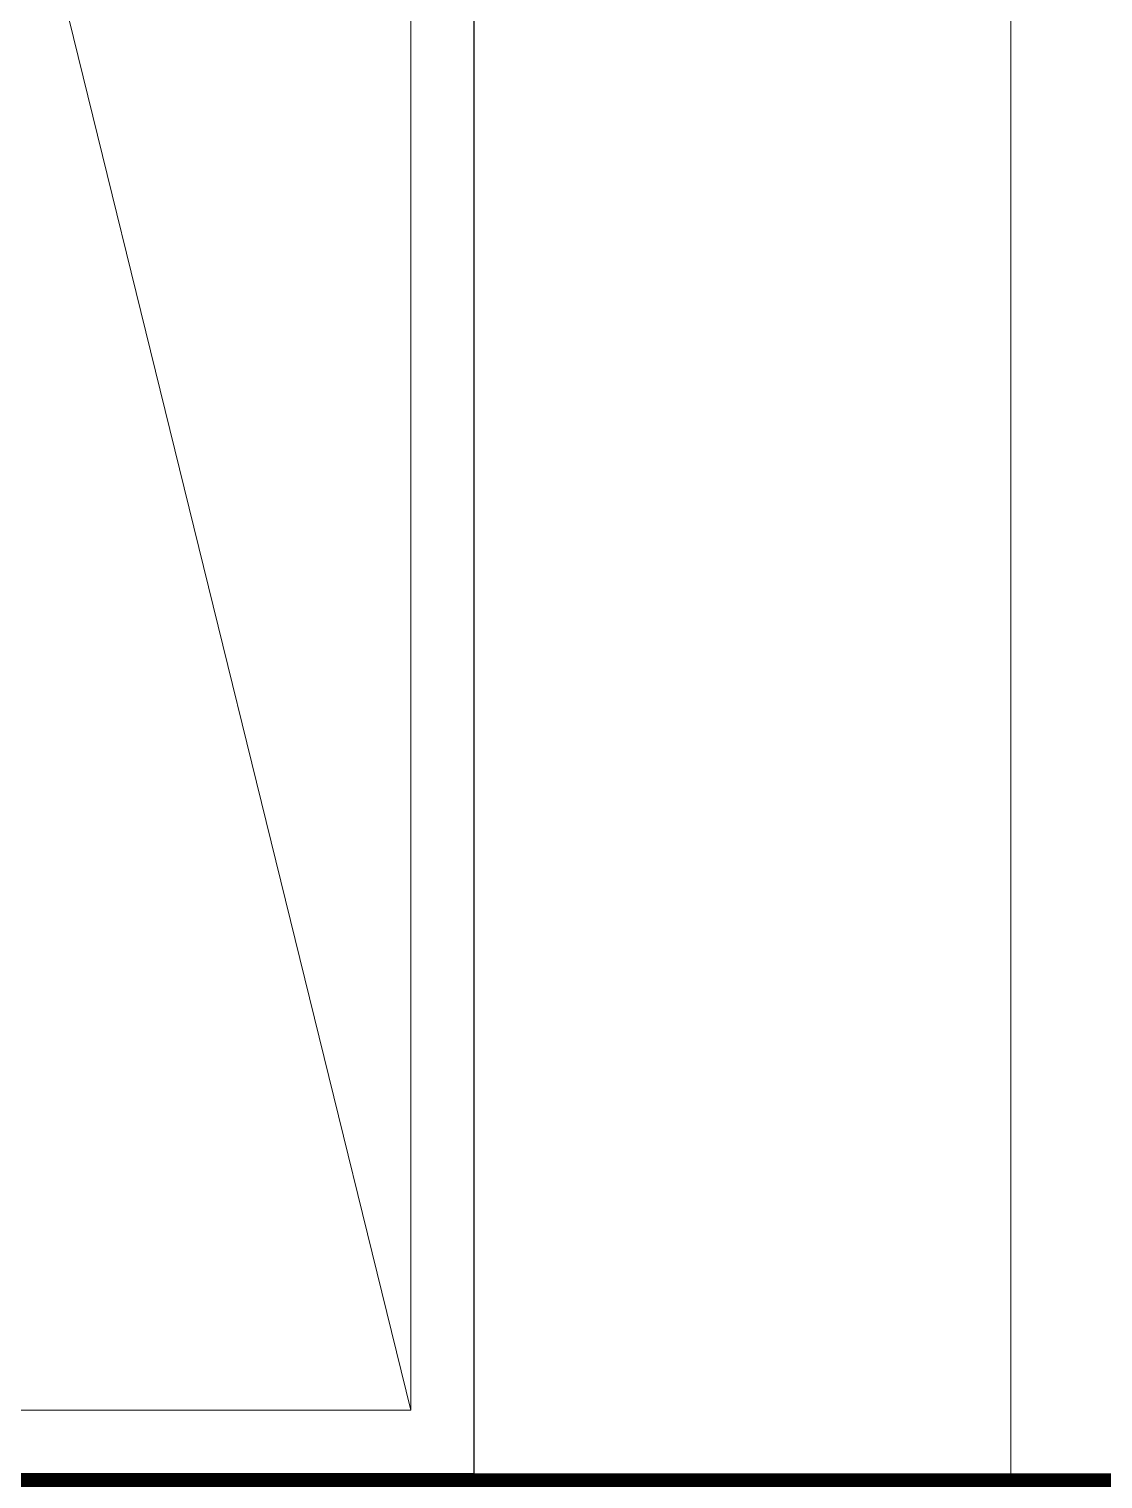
# Model space of a CAD drawing. Header units: millimetres. Extents: x 3546612 to 5615882, y 547008 to 3162891.
# Drawn here: x 5431021 to 5432721, y 2417009 to 2419305 of the extents above; entities that cross this region are included whole.
import ezdxf

# ---------------------------------------------------------------- set-up
doc = ezdxf.new("R2010")
doc.units = ezdxf.units.MM
doc.layers.add('HEB-Angle joint', color=1, linetype='Continuous')
doc.layers.add('XR-평면도$0$Parking_화물', color=9, linetype='Continuous')
doc.layers.add('XR-평면도$0$A-CNTL', color=9, linetype='Continuous', lineweight=15)
doc.layers.add('XR-평면도$0$A-ELEV-LIN3', color=9, linetype='Continuous', lineweight=18)

# ---------------------------------------------------------------- blocks, each defined once
blk = doc.blocks.new('XR-평면도$0$중심선(210216)')
at = {"layer": 'XR-평면도$0$A-CNTL', "ltscale": 300}
blk.add_lwpolyline([(110000, 206000), (110000, -10000)], dxfattribs=at)
blk = doc.blocks.new('XR-평면도$0$주차구획_1')
at = {"layer": 'XR-평면도$0$A-ELEV-LIN3'}
blk.add_line((-5900, 1450), (5900, -1450), dxfattribs=at)
blk.add_lwpolyline([(-5900, 1450), (5900, 1450), (5900, -1450), (-5900, -1450)], close=True, dxfattribs=at)
at = {"layer": 'XR-평면도$0$Parking_화물'}
blk.add_lwpolyline([(-6000, 1550), (6000, 1550), (6000, -1550), (-6000, -1550)], close=True, dxfattribs=at)
blk = doc.blocks.new('XR-평면도$0$화물주차구획_1F(210411)')
at = {"xscale": -1.000000000000001}
blk.add_blockref('XR-평면도$0$주차구획_1', (12150544, 806313.4), dxfattribs=at)

msp = doc.modelspace()

# ---------------------------------------------------------------- linework, layer by layer
at = {"layer": 'HEB-Angle joint', "const_width": 300}
msp.add_lwpolyline([(5410575, 2416867.6), (5410575, 2399798), (5455175, 2399798), (5455175, 2416867.6), (5417075.1, 2416867.6), (5417075.1, 2413367.6), (5415075, 2413367.6), (5415075, 2416867.6), (5410575, 2416867.6)], dxfattribs=at)

# ---------------------------------------------------------------- block references
at = {"color": 2, "rotation": 270}
msp.add_blockref('XR-평면도$0$화물주차구획_1F(210411)', (4623861.7, 14573561.5), dxfattribs=at)
msp.add_blockref('XR-평면도$0$화물주차구획_1F(210411)', (4623861.7, 14573561.5), dxfattribs=at)
msp.add_blockref('XR-평면도$0$화물주차구획_1F(210411)', (4623861.7, 14573561.5), dxfattribs=at)
at = {"layer": 'XR-평면도$0$A-CNTL'}
msp.add_blockref('XR-평면도$0$중심선(210216)', (5322575, 2339367.6), dxfattribs=at)

doc.saveas('drawing.dxf')
